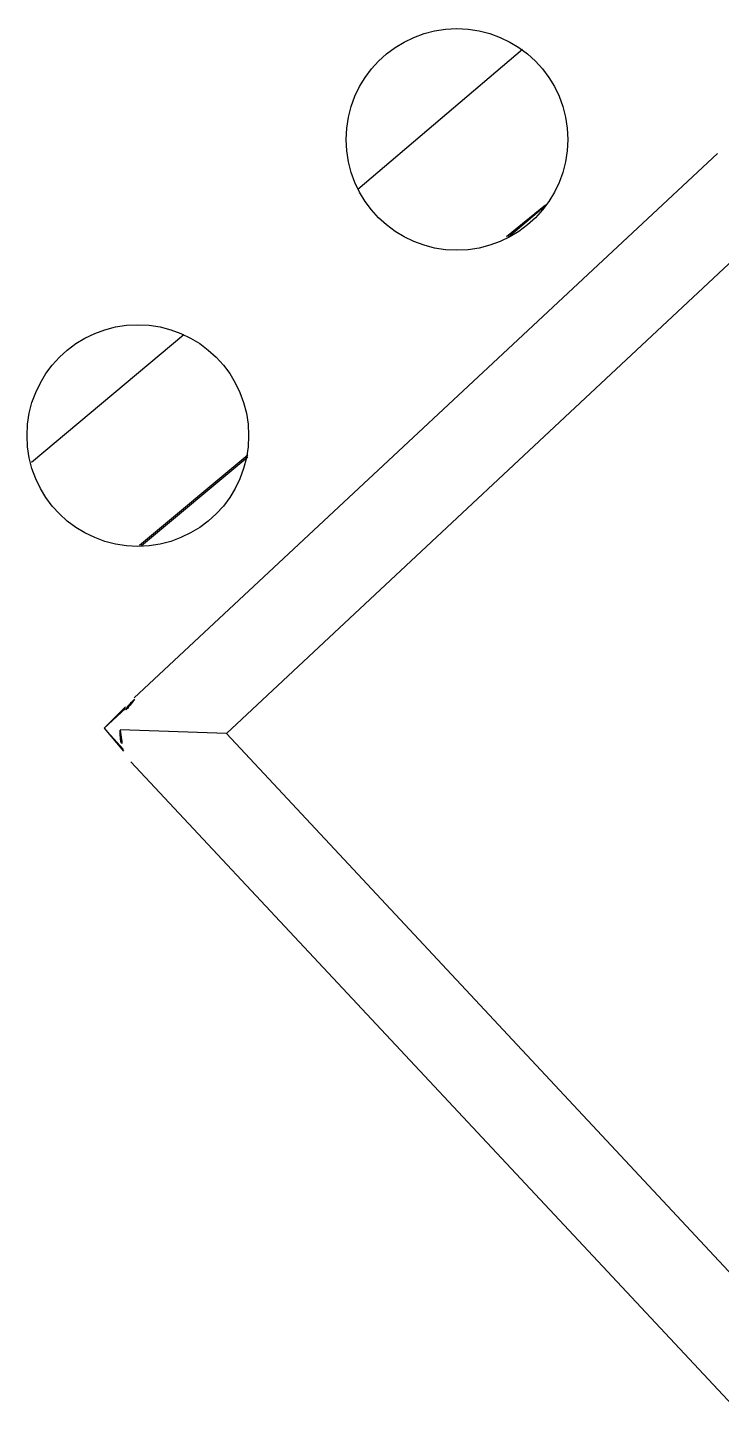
# Model space of a CAD drawing. Header units: millimetres. Extents: x -3.16865624 to -3.16864864, y -11.87708813 to -11.87708127.
# Drawn here: x -3.1686536309 to -3.1686535918, y -11.8770827714 to -11.8770826928 of the extents above; entities that cross this region are included whole.
import ezdxf

# ---------------------------------------------------------------- set-up
doc = ezdxf.new("R2010")
doc.units = ezdxf.units.MM

msp = doc.modelspace()

# ---------------------------------------------------------------- linework, layer by layer
at = {"color": 8, "linetype": 'Continuous', "lineweight": 25}
for p, q in [((-3.1686536123, -11.8770827019), (-3.168653603, -11.877082694)), ((-3.1686536017, -11.8770827028), (-3.1686536039, -11.8770827046)), ((-3.1686536307, -11.8770827173), (-3.1686536221, -11.8770827101)), ((-3.1686536185, -11.8770827169), (-3.1686536246, -11.877082722))]:
    msp.add_line(p, q, dxfattribs=at)
at = {"color": 7, "linetype": 'Continuous', "lineweight": 25}
for p, q in [((-3.168653592, -11.8770826999), (-3.1686536249, -11.8770827306)), ((-3.1686536038, -11.8770827046), (-3.1686536018, -11.8770827029)), ((-3.1686536197, -11.8770827326), (-3.1686535905, -11.8770827053)), ((-3.1686536245, -11.877082722), (-3.1686536185, -11.877082717)), ((-3.1686536254, -11.8770827311), (-3.1686536266, -11.8770827323)), ((-3.1686536254, -11.8770827312), (-3.1686536266, -11.8770827323)), ((-3.1686536266, -11.8770827323), (-3.1686536255, -11.8770827335)), ((-3.1686536266, -11.8770827323), (-3.1686536255, -11.8770827336)), ((-3.1686536266, -11.8770827323), (-3.1686536266, -11.8770827323)), ((-3.1686536197, -11.8770827326), (-3.1686536257, -11.8770827324)), ((-3.1686535583, -11.8770827984), (-3.1686536197, -11.8770827326)), ((-3.1686536251, -11.8770827342), (-3.1686535602, -11.8770828036))]:
    msp.add_line(p, q, dxfattribs=at)
for centre in [(-3.1686536067, -11.8770826991), (-3.1686536247, -11.8770827158)]:
    msp.add_circle(centre, 0.00000000625, dxfattribs=at)
for major_axis, start_param, end_param in [((0.000000001, 0.00000000229), 1.16, 1.9454), ((-0.00000000092, 0.00000000233), 1.1618, 1.9472)]:
    msp.add_ellipse((-3.1686536232, -11.8770827325), major_axis=major_axis, ratio=0.9975, start_param=start_param, end_param=end_param, dxfattribs=at)

doc.saveas('drawing.dxf')
